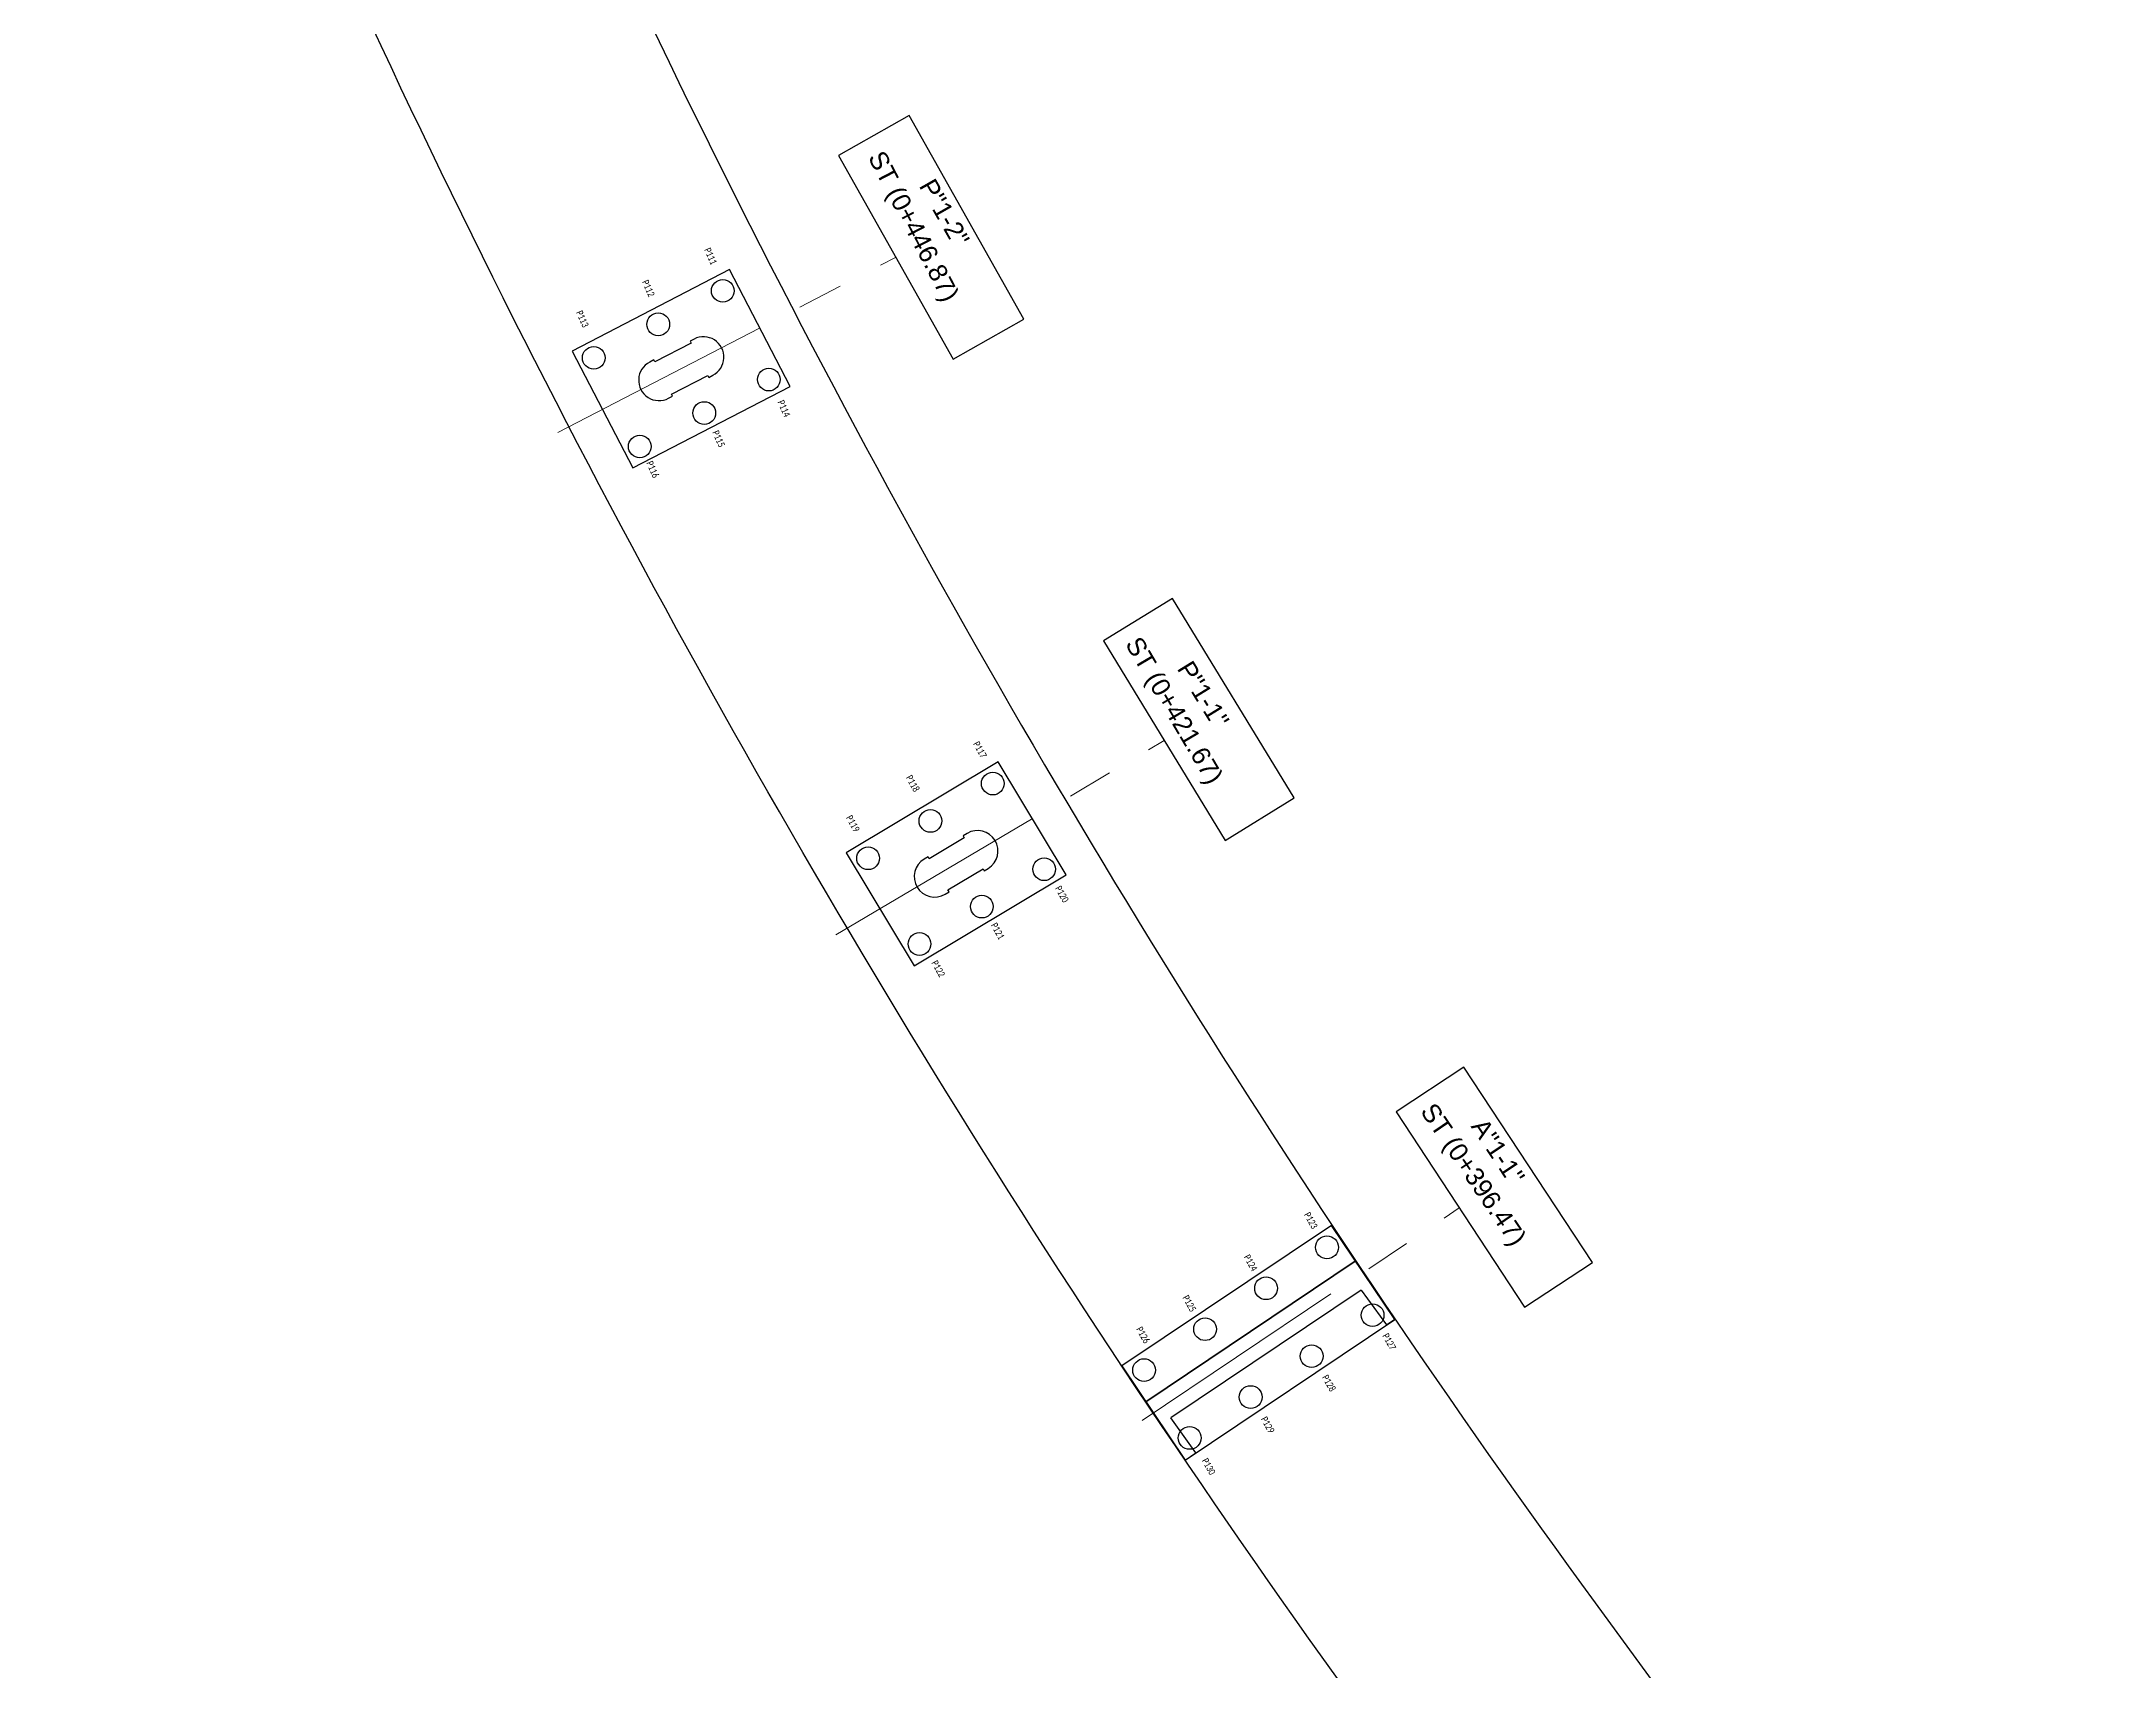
# Model space of a CAD drawing. Header units: metres. Extents: x 205641 to 207475, y 3634803 to 3635391.
# Drawn here: x 206037.8 to 206129, y 3635004.5 to 3635076.2 of the extents above; entities that cross this region are included whole.
import ezdxf

# ---------------------------------------------------------------- set-up
doc = ezdxf.new("R2010")
doc.units = ezdxf.units.M
doc.header["$LTSCALE"] = 8
doc.linetypes.add('CENTER', pattern=[2, 1.25, -0.25, 0.25, -0.25])
for name, color, linetype in [('New Jersey', 220, 'Continuous'), ('WES-AXES', 9, 'CENTER'), ('WES-CONCRETE', 3, 'Continuous'), ('WES-PILES', 2, 'Continuous'), ('WES-TEXT', 255, 'Continuous')]:
    doc.layers.add(name, color=color, linetype=linetype)
doc.styles.add('Arial', font='arial.ttf')
doc.styles.add('T25-100', font='calibri.ttf', dxfattribs={"width": 0.8, "height": 250})

msp = doc.modelspace()

# ---------------------------------------------------------------- linework, layer by layer
at = {"layer": 'New Jersey'}
for points in [[(206004.6708, 3635239.4157), (206046.5022, 3635120.6601, 0.073302), (206106.17, 3635007.4398), (206116.8951, 3634992.7721, 0.0453622), (206200.6167, 3634897.7045), (206242.5889, 3634857.9627, 0.0443332), (206311.5733, 3634803.3653)], [(206225.2981, 3634859.2175, -0.005353), (206214.1367, 3634869.5615), (206192.9574, 3634889.6153, -0.0453622), (206107.9026, 3634986.1967), (206097.1776, 3635000.8645, -0.073302), (206035.995, 3635116.959), (205994.1636, 3635235.7146)]]:
    msp.add_lwpolyline(points, format="xyb", dxfattribs=at)
at = {"layer": 'WES-AXES', "color": 1, "linetype": 'CENTER', "lineweight": 0, "transparency": 33554585}
for p, q in [((206060.5146, 3635058.9661), (206075.3963, 3635066.6878)), ((206060.5146, 3635058.9661), (206075.3963, 3635066.6878)), ((206060.5146, 3635058.9661), (206075.3963, 3635066.6878)), ((206072.752, 3635036.8465), (206087.2067, 3635045.4081)), ((206072.752, 3635036.8465), (206087.2067, 3635045.4081)), ((206072.752, 3635036.8465), (206087.2067, 3635045.4081)), ((206086.2404, 3635015.4655), (206100.1922, 3635024.8244)), ((206086.2404, 3635015.4655), (206100.1922, 3635024.8244)), ((206086.2404, 3635015.4655), (206100.1922, 3635024.8244))]:
    msp.add_line(p, q, dxfattribs=at)
at = {"layer": 'WES-CONCRETE', "color": 3}
for p, q in [((206095.6122, 3635022.4803), (206086.4, 3635016.2877)), ((206095.879, 3635021.2051), (206087.4912, 3635015.5832)), ((206097.0026, 3635019.671), (206095.8859, 3635021.2097)), ((206097.354, 3635019.91), (206097.0026, 3635019.671)), ((206088.5979, 3635014.0406), (206087.4957, 3635015.5862))]:
    msp.add_line(p, q, dxfattribs=at)
at = {"layer": 'WES-CONCRETE'}
for points in [[(206061.146, 3635062.56), (206063.817, 3635057.412), (206070.74, 3635061.005), (206068.069, 3635066.153)], [(206073.207, 3635040.462), (206076.19, 3635035.488), (206082.88, 3635039.499), (206079.897, 3635044.473)]]:
    msp.add_lwpolyline(points, close=True, dxfattribs=at)
at = {"layer": 'WES-CONCRETE', "color": 3}
for points in [[(206065.3812, 3635060.4771), (206065.5587, 3635060.5692), (206065.5126, 3635060.658), (206067.1103, 3635061.487), (206067.1564, 3635061.3983), (206067.3339, 3635061.4904, 1), (206066.5048, 3635063.0881), (206066.3273, 3635062.996), (206066.3734, 3635062.9072), (206064.7757, 3635062.0781), (206064.7296, 3635062.1669), (206064.5521, 3635062.0748, 1), (206065.3812, 3635060.4771)], [(206065.3812, 3635060.4771), (206065.5587, 3635060.5692), (206065.5126, 3635060.658), (206067.1103, 3635061.487), (206067.1564, 3635061.3983), (206067.3339, 3635061.4904, 1), (206066.5048, 3635063.0881), (206066.3273, 3635062.996), (206066.3734, 3635062.9072), (206064.7757, 3635062.0781), (206064.7296, 3635062.1669), (206064.5521, 3635062.0748, 1), (206065.3812, 3635060.4771)], [(206065.3812, 3635060.4771), (206065.5587, 3635060.5692), (206065.5126, 3635060.658), (206067.1103, 3635061.487), (206067.1564, 3635061.3983), (206067.3339, 3635061.4904, 1), (206066.5048, 3635063.0881), (206066.3273, 3635062.996), (206066.3734, 3635062.9072), (206064.7757, 3635062.0781), (206064.7296, 3635062.1669), (206064.5521, 3635062.0748, 1), (206065.3812, 3635060.4771)], [(206077.5629, 3635038.643), (206077.7345, 3635038.7459), (206077.683, 3635038.8317), (206079.2267, 3635039.7574), (206079.2782, 3635039.6716), (206079.4497, 3635039.7745, 1), (206078.524, 3635041.3182), (206078.3525, 3635041.2153), (206078.4039, 3635041.1296), (206076.8602, 3635040.2039), (206076.8087, 3635040.2896), (206076.6372, 3635040.1868, 1), (206077.5629, 3635038.643)], [(206077.5629, 3635038.643), (206077.7345, 3635038.7459), (206077.683, 3635038.8317), (206079.2267, 3635039.7574), (206079.2782, 3635039.6716), (206079.4497, 3635039.7745, 1), (206078.524, 3635041.3182), (206078.3525, 3635041.2153), (206078.4039, 3635041.1296), (206076.8602, 3635040.2039), (206076.8087, 3635040.2896), (206076.6372, 3635040.1868, 1), (206077.5629, 3635038.643)], [(206077.5629, 3635038.643), (206077.7345, 3635038.7459), (206077.683, 3635038.8317), (206079.2267, 3635039.7574), (206079.2782, 3635039.6716), (206079.4497, 3635039.7745, 1), (206078.524, 3635041.3182), (206078.3525, 3635041.2153), (206078.4039, 3635041.1296), (206076.8602, 3635040.2039), (206076.8087, 3635040.2896), (206076.6372, 3635040.1868, 1), (206077.5629, 3635038.643)]]:
    msp.add_lwpolyline(points, format="xyb", dxfattribs=at)
for points in [[(206088.127, 3635013.721), (206097.354, 3635019.91), (206094.562, 3635024.058), (206085.344, 3635017.875)], [(206085.344, 3635017.8745), (206088.127, 3635013.721), (206088.598, 3635014.0405)]]:
    msp.add_lwpolyline(points, dxfattribs=at)
msp.add_lwpolyline([(206095.6122, 3635022.4803), (206086.4, 3635016.2877)], close=True, dxfattribs=at)
at = {"layer": 'WES-PILES', "transparency": 33554687}
for centre in [(206067.77, 3635065.2094), (206064.9296, 3635063.7355), (206062.0893, 3635062.2616), (206069.7966, 3635061.3039), (206066.9562, 3635059.83), (206064.1159, 3635058.3561), (206079.6564, 3635043.5131), (206076.912, 3635041.8674), (206074.1677, 3635040.2217), (206081.9193, 3635039.7396), (206079.1749, 3635038.0939), (206076.4305, 3635036.4481), (206094.3696, 3635023.0897), (206091.6861, 3635021.286), (206096.378, 3635020.102), (206089.001, 3635019.4848), (206093.6945, 3635018.2983), (206086.3158, 3635017.6836), (206091.0094, 3635016.4971), (206088.3242, 3635014.6958)]:
    msp.add_circle(centre, 0.5, dxfattribs=at)
at = {"layer": 'WES-TEXT', "linetype": 'ByBlock'}
for points in [[(206072.8672, 3635071.1698), (206077.9172, 3635062.2015), (206081.0287, 3635063.9598), (206075.9787, 3635072.928)], [(206072.8672, 3635071.1698), (206077.9172, 3635062.2015), (206081.0287, 3635063.9598), (206075.9787, 3635072.928)], [(206072.8672, 3635071.1698), (206077.9172, 3635062.2015), (206081.0287, 3635063.9598), (206075.9787, 3635072.928)], [(206084.5255, 3635049.8006), (206089.8827, 3635041.0124), (206092.9316, 3635042.8773), (206087.5744, 3635051.6655)], [(206084.5255, 3635049.8006), (206089.8827, 3635041.0124), (206092.9316, 3635042.8773), (206087.5744, 3635051.6655)], [(206084.5255, 3635049.8006), (206089.8827, 3635041.0124), (206092.9316, 3635042.8773), (206087.5744, 3635051.6655)], [(206097.4111, 3635029.0518), (206103.0691, 3635020.4541), (206106.0516, 3635022.4233), (206100.3936, 3635031.021)], [(206097.4111, 3635029.0518), (206103.0691, 3635020.4541), (206106.0516, 3635022.4233), (206100.3936, 3635031.021)], [(206097.4111, 3635029.0518), (206103.0691, 3635020.4541), (206106.0516, 3635022.4233), (206100.3936, 3635031.021)]]:
    msp.add_lwpolyline(points, close=True, dxfattribs=at)

# ---------------------------------------------------------------- texts
at = {"layer": 'WES-TEXT', "color": 5, "style": 'Arial'}
for s, rotation, p in [('ST (0+446.87)', 297.484942, (206074.1471, 3635071.0946, 29.5189)), ('ST (0+446.87)', 297.484942, (206074.1471, 3635071.0946, 29.5189)), ('ST (0+446.87)', 297.484942, (206074.1471, 3635071.0946, 29.5189)), (' P"1-2"', 299.65703, (206076.2333, 3635070.1096, 29.5189)), (' P"1-2"', 299.65703, (206076.2333, 3635070.1096, 29.5189)), (' P"1-2"', 299.65703, (206076.2333, 3635070.1096, 29.5189)), ('ST (0+421.67)', 300.484005, (206085.4649, 3635049.6626, 29.5189)), ('ST (0+421.67)', 300.484005, (206085.4649, 3635049.6626, 29.5189)), ('ST (0+421.67)', 300.484005, (206085.4649, 3635049.6626, 29.5189)), (' P"1-1"', 301.639368, (206087.5792, 3635048.8478, 29.5189)), (' P"1-1"', 301.639368, (206087.5792, 3635048.8478, 29.5189)), (' P"1-1"', 301.639368, (206087.5792, 3635048.8478, 29.5189)), ('ST (0+396.47)', 304.185822, (206098.453, 3635029.0805, 29.5189)), ('ST (0+396.47)', 304.185822, (206098.453, 3635029.0805, 29.5189)), ('ST (0+396.47)', 304.185822, (206098.453, 3635029.0805, 29.5189)), (' A"1-1"', 303.621706, (206100.5096, 3635028.6767, 29.5189)), (' A"1-1"', 303.621706, (206100.5096, 3635028.6767, 29.5189)), (' A"1-1"', 303.621706, (206100.5096, 3635028.6767, 29.5189))]:
    msp.add_text(s, height=0.81, rotation=rotation, dxfattribs=at).set_placement(p)
at = {"layer": 'WES-TEXT', "color": 6, "char_height": 0.3, "attachment_point": 1, "style": 'T25-100'}
for s, insert, rotation in [('P111', (206067.2186, 3635067.1458), 293.684605), ('P112', (206064.4816, 3635065.7311), 293.684605), ('P113', (206061.5789, 3635064.384), 293.684605), ('P114', (206070.4508, 3635060.4377), 293.684605), ('P115', (206067.5758, 3635059.1035), 293.684605), ('P116', (206064.6731, 3635057.7565), 293.684605), ('P117', (206079.0433, 3635045.4106), 298.852271), ('P118', (206076.0839, 3635043.9268), 298.852271), ('P119', (206073.4493, 3635042.1604), 298.852271), ('P120', (206082.6518, 3635039.051), 298.852271), ('P121', (206079.8248, 3635037.425), 298.852271), ('P122', (206077.21, 3635035.7657), 298.852271), ('P123', (206093.6096, 3635024.6777), 298.852271), ('P124', (206090.9577, 3635022.814), 298.852271), ('P125', (206088.2595, 3635021.0236), 298.852271), ('P126', (206086.2205, 3635019.6361), 298.852271), ('P127', (206097.0601, 3635019.3436), 298.852271), ('P128', (206094.4052, 3635017.5165), 298.852271), ('P129', (206091.7111, 3635015.6771), 298.852271), ('P130', (206089.1121, 3635013.8474), 298.852271)]:
    msp.add_mtext_dynamic_manual_height_columns(s, width=3.558653, gutter_width=1250, heights=[0], dxfattribs=dict(at, insert=insert, rotation=rotation))

doc.saveas('drawing.dxf')
